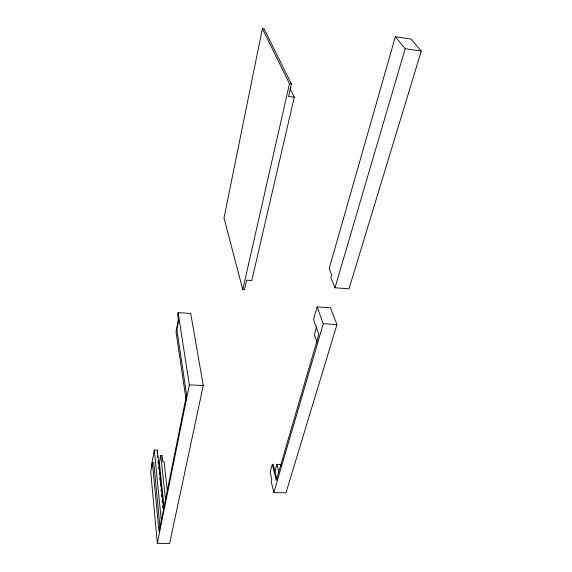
<?xml version="1.0" encoding="UTF-8"?>
<svg xmlns="http://www.w3.org/2000/svg" width="572" height="572" viewBox="0 0 572 572"><rect width="100%" height="100%" fill="white"/><g stroke="black" fill="none" stroke-linecap="round" stroke-linejoin="round"><path stroke-width="0.86" d="M152.417 462.684L150.729 471.836L157.336 543.35L169.641 543.4L203.26 385.535L190.698 313.442L178.099 312.612L177.663 314.986L178.564 320.82L176.891 329.901L186.601 394.723L159.009 531.745L152.417 462.684L153.739 462.719L160.01 527.327M163.571 510.224L157.371 450.114L154.297 450.028L151.616 464.593L151.837 466.966M178.5 318.447L176.026 331.882L186.165 400.278M157.371 450.114L157.314 453.16M164.114 507.8L159.402 462.584L160.782 455.333L162.09 455.369L162.777 461.668L164.093 461.704L167.31 491.012M157.336 543.35L189.339 384.884L178.099 312.612M294.273 97.219L288.553 96.489L291.413 83.97L264.078 28.843L262.384 28.6L224.017 217.939L242.778 289.625L244.473 289.754L246.668 280.137L251.773 280.53L294.273 97.219L290.018 88.496M242.778 289.625L289.489 83.719L262.384 28.6M272.315 464.307L270.077 472.157L271.736 479.143L271.149 481.174L273.838 492.606L285.971 492.821L336.951 324.596L330.459 307.822L317.095 306.885L313.499 319.519L318.818 334.484L276.233 480.494L272.315 464.307L273.237 464.328L276.97 479.679M395.345 36.737L329.165 268.654L331.696 274.817L330.888 277.62L335.006 287.766L349.006 288.831L421.271 51.051L411.003 39.068L395.345 36.737L405.183 48.706L421.271 51.051M274.932 471.292L276.927 464.364L280.666 464.457L281.088 466.13M316.588 326.798L314.335 334.627L317.052 342.435M273.838 492.606L323.273 323.702L317.095 306.885M335.006 287.766L405.183 48.706M157.958 462.548L159.402 462.584M189.339 384.884L203.26 385.535M323.273 323.702L336.951 324.596M289.489 83.719L291.413 83.97M276.927 464.364L278.793 471.893M160.782 455.333L165.565 500.128M157.586 455.812L157.765 457.586M158.129 461.125L158.401 463.778M158.766 467.31L158.945 469.083M159.309 472.615L159.495 474.388M159.853 477.92L160.131 480.573M160.403 483.233L160.675 485.885M161.039 489.417L161.218 491.191M161.583 494.723L161.762 496.496M162.126 500.028L162.398 502.681M162.763 506.22L162.941 507.986M154.297 450.028L161.411 521.678"/></g></svg>
